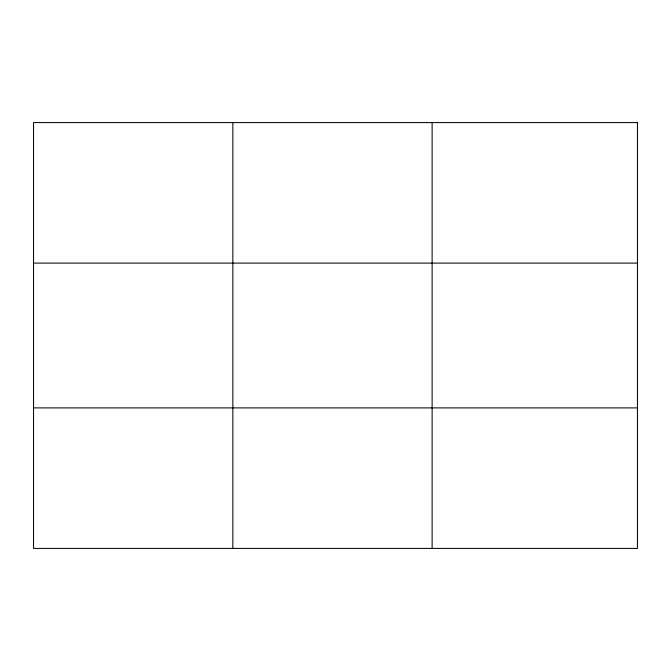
<?xml version="1.0" encoding="UTF-8"?>
<svg xmlns="http://www.w3.org/2000/svg" width="671" height="671" viewBox="0 0 671 671"><rect width="100%" height="100%" fill="white"/><g stroke="black" fill="none" stroke-linecap="round" stroke-linejoin="round"><path stroke-width="1.01" d="M232.837 548.417L232.837 122.583M432.124 548.417L432.124 122.583M33.55 263.107L637.45 263.107M33.55 407.893L637.45 407.893M637.45 122.583L637.45 548.417L33.55 548.417L33.55 122.583L637.45 122.583"/></g></svg>
